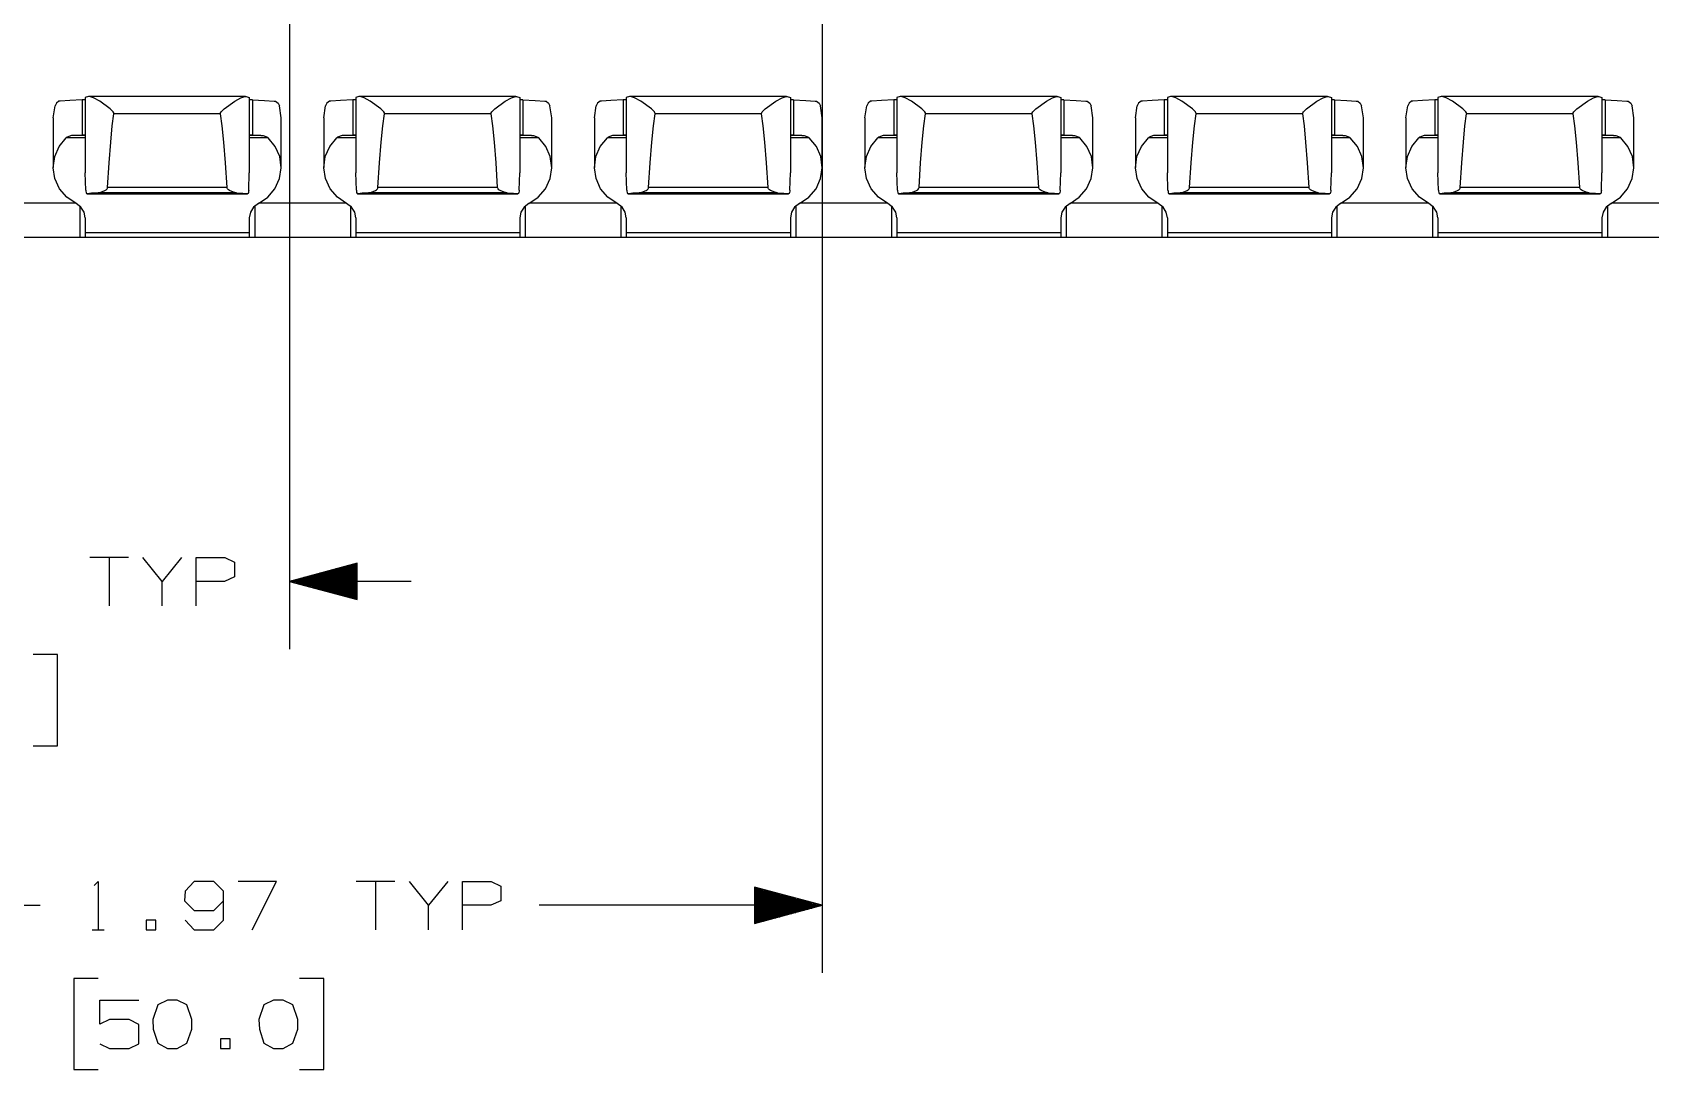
# Model space of a CAD drawing. Extents: x 0.6 to 16.4, y 0.4 to 10.6.
# Drawn here: x 6.154 to 9.144, y 6.255 to 8.172 of the extents above; entities that cross this region are included whole.
import ezdxf

# ---------------------------------------------------------------- set-up
doc = ezdxf.new("R2010")
doc.units = 0
doc.header["$MEASUREMENT"] = 0
doc.layers.add('1', color=7, linetype='Continuous')

msp = doc.modelspace()

# ---------------------------------------------------------------- linework, layer by layer
at = {"layer": '1', "color": 7, "linetype": 'Continuous'}
for p, q in [((6.628855, 8.378513), (6.628855, 7.032114)), ((7.613359, 8.339013), (7.613359, 6.433314)), ((6.222856, 8.04639), (6.205215, 8.045151)), ((6.245588, 8.047158), (6.222856, 8.04639)), ((6.25128, 8.047677), (6.245588, 8.047158)), ((6.245588, 8.047158), (6.245588, 7.982049)), ((6.257197, 8.053547), (6.25128, 8.051786)), ((6.25128, 8.051786), (6.25128, 7.912526)), ((6.259264, 8.053567), (6.257197, 8.053547)), ((6.547391, 8.053618), (6.258319, 8.053618)), ((6.266675, 8.051235), (6.259264, 8.053567)), ((6.278144, 8.044749), (6.266675, 8.051235)), ((6.527566, 8.044749), (6.539034, 8.051235)), ((6.539034, 8.051235), (6.546446, 8.053567)), ((6.546446, 8.053567), (6.548513, 8.053547)), ((6.548513, 8.053547), (6.55443, 8.051786)), ((6.55443, 8.051786), (6.55443, 7.912526)), ((6.560122, 8.047158), (6.55443, 8.047677)), ((6.560122, 8.047158), (6.582854, 8.04639)), ((6.560122, 8.047158), (6.560122, 7.982049)), ((6.582854, 8.04639), (6.600495, 8.045151)), ((6.722856, 8.04639), (6.705215, 8.045151)), ((6.745588, 8.047158), (6.722856, 8.04639)), ((6.75128, 8.047677), (6.745588, 8.047158)), ((6.745588, 8.047158), (6.745588, 7.982049)), ((6.757197, 8.053547), (6.75128, 8.051786)), ((6.75128, 8.051786), (6.75128, 7.912526)), ((6.759264, 8.053567), (6.757197, 8.053547)), ((7.047391, 8.053618), (6.758319, 8.053618)), ((6.766675, 8.051235), (6.759264, 8.053567)), ((6.778144, 8.044749), (6.766675, 8.051235)), ((7.027566, 8.044749), (7.039034, 8.051235)), ((7.039034, 8.051235), (7.046446, 8.053567)), ((7.046446, 8.053567), (7.048513, 8.053547)), ((7.048513, 8.053547), (7.05443, 8.051786)), ((7.05443, 8.051786), (7.05443, 7.912526)), ((7.060122, 8.047158), (7.05443, 8.047677)), ((7.060122, 8.047158), (7.082854, 8.04639)), ((7.060122, 8.047158), (7.060122, 7.982049)), ((7.082854, 8.04639), (7.100495, 8.045151)), ((7.222856, 8.04639), (7.205215, 8.045151)), ((7.245588, 8.047158), (7.222856, 8.04639)), ((7.25128, 8.047677), (7.245588, 8.047158)), ((7.245588, 8.047158), (7.245588, 7.982049)), ((7.257197, 8.053547), (7.25128, 8.051786)), ((7.25128, 8.051786), (7.25128, 7.912526)), ((7.259264, 8.053567), (7.257197, 8.053547)), ((7.547391, 8.053618), (7.258319, 8.053618)), ((7.266675, 8.051235), (7.259264, 8.053567)), ((7.278144, 8.044749), (7.266675, 8.051235)), ((7.527566, 8.044749), (7.539034, 8.051235)), ((7.539034, 8.051235), (7.546446, 8.053567)), ((7.546446, 8.053567), (7.548513, 8.053547)), ((7.548513, 8.053547), (7.55443, 8.051786)), ((7.55443, 8.051786), (7.55443, 7.912526)), ((7.560122, 8.047158), (7.55443, 8.047677)), ((7.560122, 8.047158), (7.582854, 8.04639)), ((7.560122, 8.047158), (7.560122, 7.982049)), ((7.582854, 8.04639), (7.600495, 8.045151)), ((7.722856, 8.04639), (7.705215, 8.045151)), ((7.745588, 8.047158), (7.722856, 8.04639)), ((7.75128, 8.047677), (7.745588, 8.047158)), ((7.745588, 8.047158), (7.745588, 7.982049)), ((7.757197, 8.053547), (7.75128, 8.051786)), ((7.75128, 8.051786), (7.75128, 7.912526)), ((7.759264, 8.053567), (7.757197, 8.053547)), ((8.047391, 8.053618), (7.758319, 8.053618)), ((7.766675, 8.051235), (7.759264, 8.053567)), ((7.778144, 8.044749), (7.766675, 8.051235)), ((8.027566, 8.044749), (8.039035, 8.051235)), ((8.039035, 8.051235), (8.046446, 8.053567)), ((8.046446, 8.053567), (8.048512, 8.053547)), ((8.048512, 8.053547), (8.05443, 8.051786)), ((8.05443, 8.051786), (8.05443, 7.912526)), ((8.060122, 8.047158), (8.05443, 8.047677)), ((8.060122, 8.047158), (8.082854, 8.04639)), ((8.060122, 8.047158), (8.060122, 7.982049)), ((8.082854, 8.04639), (8.100495, 8.045151)), ((8.222857, 8.04639), (8.205215, 8.045151)), ((8.245588, 8.047158), (8.222857, 8.04639)), ((8.25128, 8.047677), (8.245588, 8.047158)), ((8.245588, 8.047158), (8.245588, 7.982049)), ((8.257197, 8.053547), (8.25128, 8.051786)), ((8.25128, 8.051786), (8.25128, 7.912526)), ((8.259264, 8.053567), (8.257197, 8.053547)), ((8.547391, 8.053618), (8.258319, 8.053618)), ((8.266676, 8.051235), (8.259264, 8.053567)), ((8.278144, 8.044749), (8.266676, 8.051235)), ((8.527566, 8.044749), (8.539035, 8.051235)), ((8.539035, 8.051235), (8.546446, 8.053567)), ((8.546446, 8.053567), (8.548512, 8.053547)), ((8.548512, 8.053547), (8.55443, 8.051786)), ((8.55443, 8.051786), (8.55443, 7.912526)), ((8.560122, 8.047158), (8.55443, 8.047677)), ((8.560122, 8.047158), (8.582854, 8.04639)), ((8.560122, 8.047158), (8.560122, 7.982049)), ((8.582854, 8.04639), (8.600495, 8.045151)), ((8.722857, 8.04639), (8.705215, 8.045151)), ((8.745588, 8.047158), (8.722857, 8.04639)), ((8.75128, 8.047677), (8.745588, 8.047158)), ((8.745588, 8.047158), (8.745588, 7.982049)), ((8.757197, 8.053547), (8.75128, 8.051786)), ((8.75128, 8.051786), (8.75128, 7.912526)), ((8.759264, 8.053567), (8.757197, 8.053547)), ((9.047391, 8.053618), (8.758319, 8.053618)), ((8.766676, 8.051235), (8.759264, 8.053567)), ((8.778144, 8.044749), (8.766676, 8.051235)), ((9.027566, 8.044749), (9.039035, 8.051235)), ((9.039035, 8.051235), (9.046446, 8.053567)), ((9.046446, 8.053567), (9.048512, 8.053547)), ((9.048512, 8.053547), (9.05443, 8.051786)), ((9.05443, 8.051786), (9.05443, 7.912526)), ((9.060122, 8.047158), (9.05443, 8.047677)), ((9.060122, 8.047158), (9.082854, 8.04639)), ((9.060122, 8.047158), (9.060122, 7.982049)), ((9.082854, 8.04639), (9.100495, 8.045151)), ((6.192225, 8.01418), (6.195573, 8.036113)), ((6.198058, 8.041248), (6.195573, 8.036113)), ((6.202712, 8.044634), (6.198058, 8.041248)), ((6.205215, 8.045151), (6.202712, 8.044634)), ((6.297583, 8.030701), (6.278144, 8.044749)), ((6.303127, 8.02532), (6.297583, 8.030701)), ((6.301302, 7.999326), (6.304365, 8.021504)), ((6.304165, 8.023487), (6.303127, 8.02532)), ((6.304417, 8.022122), (6.304165, 8.023487)), ((6.304365, 8.021504), (6.304417, 8.022122)), ((6.501346, 8.021504), (6.304365, 8.021504)), ((6.501293, 8.022122), (6.501545, 8.023487)), ((6.501346, 8.021504), (6.501293, 8.022122)), ((6.504407, 7.999326), (6.501346, 8.021504)), ((6.501545, 8.023487), (6.502583, 8.02532)), ((6.502583, 8.02532), (6.508127, 8.030701)), ((6.508127, 8.030701), (6.527566, 8.044749)), ((6.600495, 8.045151), (6.602998, 8.044634)), ((6.602998, 8.044634), (6.607652, 8.041248)), ((6.607652, 8.041248), (6.610137, 8.036113)), ((6.613485, 8.01418), (6.610137, 8.036113)), ((6.692225, 8.01418), (6.695573, 8.036113)), ((6.698058, 8.041248), (6.695573, 8.036113)), ((6.702712, 8.044634), (6.698058, 8.041248)), ((6.705215, 8.045151), (6.702712, 8.044634)), ((6.797583, 8.030701), (6.778144, 8.044749)), ((6.803127, 8.02532), (6.797583, 8.030701)), ((6.801302, 7.999326), (6.804365, 8.021504)), ((6.804165, 8.023487), (6.803127, 8.02532)), ((6.804417, 8.022122), (6.804165, 8.023487)), ((6.804365, 8.021504), (6.804417, 8.022122)), ((7.001346, 8.021504), (6.804365, 8.021504)), ((7.001293, 8.022122), (7.001545, 8.023487)), ((7.001346, 8.021504), (7.001293, 8.022122)), ((7.004407, 7.999326), (7.001346, 8.021504)), ((7.001545, 8.023487), (7.002583, 8.02532)), ((7.002583, 8.02532), (7.008127, 8.030701)), ((7.008127, 8.030701), (7.027566, 8.044749)), ((7.100495, 8.045151), (7.102998, 8.044634)), ((7.102998, 8.044634), (7.107652, 8.041248)), ((7.107652, 8.041248), (7.110137, 8.036113)), ((7.113485, 8.01418), (7.110137, 8.036113)), ((7.192225, 8.01418), (7.195573, 8.036113)), ((7.198058, 8.041248), (7.195573, 8.036113)), ((7.202712, 8.044634), (7.198058, 8.041248)), ((7.205215, 8.045151), (7.202712, 8.044634)), ((7.297583, 8.030701), (7.278144, 8.044749)), ((7.303127, 8.02532), (7.297583, 8.030701)), ((7.301302, 7.999326), (7.304365, 8.021504)), ((7.304165, 8.023487), (7.303127, 8.02532)), ((7.304417, 8.022122), (7.304165, 8.023487)), ((7.304365, 8.021504), (7.304417, 8.022122)), ((7.501346, 8.021504), (7.304365, 8.021504)), ((7.501293, 8.022122), (7.501545, 8.023487)), ((7.501346, 8.021504), (7.501293, 8.022122)), ((7.504407, 7.999326), (7.501346, 8.021504)), ((7.501545, 8.023487), (7.502583, 8.02532)), ((7.502583, 8.02532), (7.508127, 8.030701)), ((7.508127, 8.030701), (7.527566, 8.044749)), ((7.600495, 8.045151), (7.602998, 8.044634)), ((7.602998, 8.044634), (7.607652, 8.041248)), ((7.607652, 8.041248), (7.610137, 8.036113)), ((7.613485, 8.01418), (7.610137, 8.036113)), ((7.692225, 8.01418), (7.695573, 8.036113)), ((7.698058, 8.041248), (7.695573, 8.036113)), ((7.702712, 8.044634), (7.698058, 8.041248)), ((7.705215, 8.045151), (7.702712, 8.044634)), ((7.797583, 8.030701), (7.778144, 8.044749)), ((7.803127, 8.02532), (7.797583, 8.030701)), ((7.801302, 7.999326), (7.804365, 8.021504)), ((7.804165, 8.023487), (7.803127, 8.02532)), ((7.804417, 8.022122), (7.804165, 8.023487)), ((7.804365, 8.021504), (7.804417, 8.022122)), ((8.001346, 8.021504), (7.804365, 8.021504)), ((8.001293, 8.022122), (8.001545, 8.023487)), ((8.001346, 8.021504), (8.001293, 8.022122)), ((8.004408, 7.999326), (8.001346, 8.021504)), ((8.001545, 8.023487), (8.002584, 8.02532)), ((8.002584, 8.02532), (8.008127, 8.030701)), ((8.008127, 8.030701), (8.027566, 8.044749)), ((8.100495, 8.045151), (8.102998, 8.044634)), ((8.102998, 8.044634), (8.107652, 8.041248)), ((8.107652, 8.041248), (8.110137, 8.036113)), ((8.113485, 8.01418), (8.110137, 8.036113)), ((8.192225, 8.01418), (8.195574, 8.036113)), ((8.198058, 8.041248), (8.195574, 8.036113)), ((8.202712, 8.044634), (8.198058, 8.041248)), ((8.205215, 8.045151), (8.202712, 8.044634)), ((8.297583, 8.030701), (8.278144, 8.044749)), ((8.303127, 8.02532), (8.297583, 8.030701)), ((8.301303, 7.999326), (8.304364, 8.021504)), ((8.304165, 8.023487), (8.303127, 8.02532)), ((8.304417, 8.022122), (8.304165, 8.023487)), ((8.304364, 8.021504), (8.304417, 8.022122)), ((8.501346, 8.021504), (8.304364, 8.021504)), ((8.501293, 8.022122), (8.501545, 8.023487)), ((8.501346, 8.021504), (8.501293, 8.022122)), ((8.504408, 7.999326), (8.501346, 8.021504)), ((8.501545, 8.023487), (8.502584, 8.02532)), ((8.502584, 8.02532), (8.508127, 8.030701)), ((8.508127, 8.030701), (8.527566, 8.044749)), ((8.600495, 8.045151), (8.602998, 8.044634)), ((8.602998, 8.044634), (8.607652, 8.041248)), ((8.607652, 8.041248), (8.610137, 8.036113)), ((8.613485, 8.01418), (8.610137, 8.036113)), ((8.692225, 8.01418), (8.695574, 8.036113)), ((8.698058, 8.041248), (8.695574, 8.036113)), ((8.702712, 8.044634), (8.698058, 8.041248)), ((8.705215, 8.045151), (8.702712, 8.044634)), ((8.797583, 8.030701), (8.778144, 8.044749)), ((8.803127, 8.02532), (8.797583, 8.030701)), ((8.801303, 7.999326), (8.804364, 8.021504)), ((8.804165, 8.023487), (8.803127, 8.02532)), ((8.804417, 8.022122), (8.804165, 8.023487)), ((8.804364, 8.021504), (8.804417, 8.022122)), ((9.001346, 8.021504), (8.804364, 8.021504)), ((9.001293, 8.022122), (9.001545, 8.023487)), ((9.001346, 8.021504), (9.001293, 8.022122)), ((9.004408, 7.999326), (9.001346, 8.021504)), ((9.001545, 8.023487), (9.002584, 8.02532)), ((9.002584, 8.02532), (9.008127, 8.030701)), ((9.008127, 8.030701), (9.027566, 8.044749)), ((9.100495, 8.045151), (9.102998, 8.044634)), ((9.102998, 8.044634), (9.107652, 8.041248)), ((9.107652, 8.041248), (9.110137, 8.036113)), ((9.113485, 8.01418), (9.110137, 8.036113)), ((6.192225, 8.014181), (6.192225, 7.922569)), ((6.298267, 7.969142), (6.301302, 7.999326)), ((6.507443, 7.969142), (6.504407, 7.999326)), ((6.613485, 7.922569), (6.613485, 8.014181)), ((6.692225, 8.014181), (6.692225, 7.922569)), ((6.798267, 7.969142), (6.801302, 7.999326)), ((7.007443, 7.969142), (7.004407, 7.999326)), ((7.113485, 7.922569), (7.113485, 8.014181)), ((7.192225, 8.014181), (7.192225, 7.922569)), ((7.298267, 7.969142), (7.301302, 7.999326)), ((7.507443, 7.969142), (7.504407, 7.999326)), ((7.613485, 7.922569), (7.613485, 8.014181)), ((7.692225, 8.014181), (7.692225, 7.922569)), ((7.798267, 7.969142), (7.801302, 7.999326)), ((8.007442, 7.969142), (8.004408, 7.999326)), ((8.113485, 7.922569), (8.113485, 8.014181)), ((8.192225, 8.014181), (8.192225, 7.922569)), ((8.298267, 7.969142), (8.301303, 7.999326)), ((8.507442, 7.969142), (8.504408, 7.999326)), ((8.613485, 7.922569), (8.613485, 8.014181)), ((8.692225, 8.014181), (8.692225, 7.922569)), ((8.798267, 7.969142), (8.801303, 7.999326)), ((9.007442, 7.969142), (9.004408, 7.999326)), ((9.113485, 7.922569), (9.113485, 8.014181)), ((6.194934, 7.942338), (6.203171, 7.961183)), ((6.203171, 7.961183), (6.21631, 7.977073)), ((6.217687, 7.97818), (6.21631, 7.977073)), ((6.251281, 7.977073), (6.21631, 7.977073)), ((6.225871, 7.981216), (6.217687, 7.97818)), ((6.229952, 7.981593), (6.225871, 7.981216)), ((6.245588, 7.982049), (6.229952, 7.981593)), ((6.251284, 7.981593), (6.229952, 7.981593)), ((6.25128, 7.982567), (6.245588, 7.982049)), ((6.295267, 7.931035), (6.298267, 7.969142)), ((6.510444, 7.931035), (6.507443, 7.969142)), ((6.575758, 7.981593), (6.554426, 7.981593)), ((6.589401, 7.977073), (6.554429, 7.977073)), ((6.560122, 7.982049), (6.55443, 7.982567)), ((6.560122, 7.982049), (6.575758, 7.981593)), ((6.575758, 7.981593), (6.579839, 7.981216)), ((6.579839, 7.981216), (6.588023, 7.97818)), ((6.588023, 7.97818), (6.589401, 7.977073)), ((6.602539, 7.961183), (6.589401, 7.977073)), ((6.610776, 7.942338), (6.602539, 7.961183)), ((6.694934, 7.942338), (6.703171, 7.961183)), ((6.703171, 7.961183), (6.71631, 7.977073)), ((6.717687, 7.97818), (6.71631, 7.977073)), ((6.751281, 7.977073), (6.71631, 7.977073)), ((6.725871, 7.981216), (6.717687, 7.97818)), ((6.729952, 7.981593), (6.725871, 7.981216)), ((6.745588, 7.982049), (6.729952, 7.981593)), ((6.751284, 7.981593), (6.729952, 7.981593)), ((6.75128, 7.982567), (6.745588, 7.982049)), ((6.795267, 7.931035), (6.798267, 7.969142)), ((7.010444, 7.931035), (7.007443, 7.969142)), ((7.075758, 7.981593), (7.054426, 7.981593)), ((7.089401, 7.977073), (7.054429, 7.977073)), ((7.060122, 7.982049), (7.05443, 7.982567)), ((7.060122, 7.982049), (7.075758, 7.981593)), ((7.075758, 7.981593), (7.079839, 7.981216)), ((7.079839, 7.981216), (7.088023, 7.97818)), ((7.088023, 7.97818), (7.089401, 7.977073)), ((7.102539, 7.961183), (7.089401, 7.977073)), ((7.110776, 7.942338), (7.102539, 7.961183)), ((7.194934, 7.942338), (7.203171, 7.961183)), ((7.203171, 7.961183), (7.21631, 7.977073)), ((7.217687, 7.97818), (7.21631, 7.977073)), ((7.251281, 7.977073), (7.21631, 7.977073)), ((7.225871, 7.981216), (7.217687, 7.97818)), ((7.229952, 7.981593), (7.225871, 7.981216)), ((7.245588, 7.982049), (7.229952, 7.981593)), ((7.251284, 7.981593), (7.229952, 7.981593)), ((7.25128, 7.982567), (7.245588, 7.982049)), ((7.295267, 7.931035), (7.298267, 7.969142)), ((7.510444, 7.931035), (7.507443, 7.969142)), ((7.575758, 7.981593), (7.554426, 7.981593)), ((7.589401, 7.977073), (7.554429, 7.977073)), ((7.560122, 7.982049), (7.55443, 7.982567)), ((7.560122, 7.982049), (7.575758, 7.981593)), ((7.575758, 7.981593), (7.579839, 7.981216)), ((7.579839, 7.981216), (7.588023, 7.97818)), ((7.588023, 7.97818), (7.589401, 7.977073)), ((7.602539, 7.961183), (7.589401, 7.977073)), ((7.610776, 7.942338), (7.602539, 7.961183)), ((7.694934, 7.942338), (7.703171, 7.961183)), ((7.703171, 7.961183), (7.71631, 7.977073)), ((7.717687, 7.97818), (7.71631, 7.977073)), ((7.751281, 7.977073), (7.71631, 7.977073)), ((7.725871, 7.981216), (7.717687, 7.97818)), ((7.729952, 7.981593), (7.725871, 7.981216)), ((7.745588, 7.982049), (7.729952, 7.981593)), ((7.751284, 7.981593), (7.729952, 7.981593)), ((7.75128, 7.982567), (7.745588, 7.982049)), ((7.795267, 7.931035), (7.798267, 7.969142)), ((8.010444, 7.931035), (8.007442, 7.969142)), ((8.075758, 7.981593), (8.054426, 7.981593)), ((8.0894, 7.977073), (8.054429, 7.977073)), ((8.060122, 7.982049), (8.05443, 7.982567)), ((8.060122, 7.982049), (8.075758, 7.981593)), ((8.075758, 7.981593), (8.07984, 7.981216)), ((8.07984, 7.981216), (8.088023, 7.97818)), ((8.088023, 7.97818), (8.0894, 7.977073)), ((8.102539, 7.961183), (8.0894, 7.977073)), ((8.110776, 7.942338), (8.102539, 7.961183)), ((8.194934, 7.942338), (8.203171, 7.961183)), ((8.203171, 7.961183), (8.21631, 7.977073)), ((8.217688, 7.97818), (8.21631, 7.977073)), ((8.251281, 7.977073), (8.21631, 7.977073)), ((8.225871, 7.981216), (8.217688, 7.97818)), ((8.229953, 7.981593), (8.225871, 7.981216)), ((8.245588, 7.982049), (8.229953, 7.981593)), ((8.251285, 7.981593), (8.229953, 7.981593)), ((8.25128, 7.982567), (8.245588, 7.982049)), ((8.295266, 7.931035), (8.298267, 7.969142)), ((8.510444, 7.931035), (8.507442, 7.969142)), ((8.575758, 7.981593), (8.554426, 7.981593)), ((8.5894, 7.977073), (8.554429, 7.977073)), ((8.560122, 7.982049), (8.55443, 7.982567)), ((8.560122, 7.982049), (8.575758, 7.981593)), ((8.575758, 7.981593), (8.57984, 7.981216)), ((8.57984, 7.981216), (8.588023, 7.97818)), ((8.588023, 7.97818), (8.5894, 7.977073)), ((8.602539, 7.961183), (8.5894, 7.977073)), ((8.610776, 7.942338), (8.602539, 7.961183)), ((8.694934, 7.942338), (8.703171, 7.961183)), ((8.703171, 7.961183), (8.71631, 7.977073)), ((8.717688, 7.97818), (8.71631, 7.977073)), ((8.751281, 7.977073), (8.71631, 7.977073)), ((8.725871, 7.981216), (8.717688, 7.97818)), ((8.729953, 7.981593), (8.725871, 7.981216)), ((8.745588, 7.982049), (8.729953, 7.981593)), ((8.751285, 7.981593), (8.729953, 7.981593)), ((8.75128, 7.982567), (8.745588, 7.982049)), ((8.795266, 7.931035), (8.798267, 7.969142)), ((9.010444, 7.931035), (9.007442, 7.969142)), ((9.075758, 7.981593), (9.054426, 7.981593)), ((9.0894, 7.977073), (9.054429, 7.977073)), ((9.060122, 7.982049), (9.05443, 7.982567)), ((9.060122, 7.982049), (9.075758, 7.981593)), ((9.075758, 7.981593), (9.07984, 7.981216)), ((9.07984, 7.981216), (9.088023, 7.97818)), ((9.088023, 7.97818), (9.0894, 7.977073)), ((9.102539, 7.961183), (9.0894, 7.977073)), ((9.110776, 7.942338), (9.102539, 7.961183)), ((6.192227, 7.921981), (6.194934, 7.942338)), ((6.292308, 7.885103), (6.295267, 7.931035)), ((6.513402, 7.885103), (6.510444, 7.931035)), ((6.613482, 7.921981), (6.610776, 7.942338)), ((6.692227, 7.921981), (6.694934, 7.942338)), ((6.792308, 7.885103), (6.795267, 7.931035)), ((7.013402, 7.885103), (7.010444, 7.931035)), ((7.113482, 7.921981), (7.110776, 7.942338)), ((7.192227, 7.921981), (7.194934, 7.942338)), ((7.292308, 7.885103), (7.295267, 7.931035)), ((7.513402, 7.885103), (7.510444, 7.931035)), ((7.613482, 7.921981), (7.610776, 7.942338)), ((7.692227, 7.921981), (7.694934, 7.942338)), ((7.792308, 7.885103), (7.795267, 7.931035)), ((8.013402, 7.885103), (8.010444, 7.931035)), ((8.113482, 7.921981), (8.110776, 7.942338)), ((8.192227, 7.921981), (8.194934, 7.942338)), ((8.292308, 7.885103), (8.295266, 7.931035)), ((8.513402, 7.885103), (8.510444, 7.931035)), ((8.613482, 7.921981), (8.610776, 7.942338)), ((8.692227, 7.921981), (8.694934, 7.942338)), ((8.792308, 7.885103), (8.795266, 7.931035)), ((9.013402, 7.885103), (9.010444, 7.931035)), ((9.113482, 7.921981), (9.110776, 7.942338)), ((6.195259, 7.90167), (6.192227, 7.921981)), ((6.203797, 7.882956), (6.195259, 7.90167)), ((6.2523, 7.880301), (6.25128, 7.912526)), ((6.55341, 7.880301), (6.55443, 7.912526)), ((6.601913, 7.882956), (6.610451, 7.90167)), ((6.610451, 7.90167), (6.613482, 7.921981)), ((6.695259, 7.90167), (6.692227, 7.921981)), ((6.703797, 7.882956), (6.695259, 7.90167)), ((6.7523, 7.880301), (6.75128, 7.912526)), ((7.05341, 7.880301), (7.05443, 7.912526)), ((7.101913, 7.882956), (7.110451, 7.90167)), ((7.110451, 7.90167), (7.113482, 7.921981)), ((7.195259, 7.90167), (7.192227, 7.921981)), ((7.203797, 7.882956), (7.195259, 7.90167)), ((7.2523, 7.880301), (7.25128, 7.912526)), ((7.55341, 7.880301), (7.55443, 7.912526)), ((7.601913, 7.882956), (7.610451, 7.90167)), ((7.610451, 7.90167), (7.613482, 7.921981)), ((7.695259, 7.90167), (7.692227, 7.921981)), ((7.703797, 7.882956), (7.695259, 7.90167)), ((7.7523, 7.880301), (7.75128, 7.912526)), ((8.05341, 7.880301), (8.05443, 7.912526)), ((8.101912, 7.882956), (8.110451, 7.90167)), ((8.110451, 7.90167), (8.113482, 7.921981)), ((8.195259, 7.90167), (8.192227, 7.921981)), ((8.203797, 7.882956), (8.195259, 7.90167)), ((8.2523, 7.880301), (8.25128, 7.912526)), ((8.55341, 7.880301), (8.55443, 7.912526)), ((8.601912, 7.882956), (8.610451, 7.90167)), ((8.610451, 7.90167), (8.613482, 7.921981)), ((8.695259, 7.90167), (8.692227, 7.921981)), ((8.703797, 7.882956), (8.695259, 7.90167)), ((8.7523, 7.880301), (8.75128, 7.912526)), ((9.05341, 7.880301), (9.05443, 7.912526)), ((9.101912, 7.882956), (9.110451, 7.90167)), ((9.110451, 7.90167), (9.113482, 7.921981)), ((6.217188, 7.867274), (6.203797, 7.882956)), ((6.234407, 7.855823), (6.217188, 7.867274)), ((6.2523, 7.880301), (6.25246, 7.87851)), ((6.25246, 7.87851), (6.252913, 7.876031)), ((6.252913, 7.876031), (6.253632, 7.874363)), ((6.253632, 7.874363), (6.254627, 7.873659)), ((6.254627, 7.873659), (6.255074, 7.873664)), ((6.254834, 7.873642), (6.550877, 7.873642)), ((6.263114, 7.874666), (6.255074, 7.873664)), ((6.550636, 7.873664), (6.255074, 7.873664)), ((6.274944, 7.875476), (6.263114, 7.874666)), ((6.274944, 7.875476), (6.280248, 7.876429)), ((6.530766, 7.875476), (6.274944, 7.875476)), ((6.280248, 7.876429), (6.287721, 7.879705)), ((6.287721, 7.879705), (6.289796, 7.881181)), ((6.289796, 7.881181), (6.291581, 7.883095)), ((6.291581, 7.883095), (6.29215, 7.884259)), ((6.29215, 7.884259), (6.292308, 7.885103)), ((6.513402, 7.885103), (6.292308, 7.885103)), ((6.51356, 7.884259), (6.513402, 7.885103)), ((6.514129, 7.883095), (6.51356, 7.884259)), ((6.515914, 7.881181), (6.514129, 7.883095)), ((6.51799, 7.879705), (6.515914, 7.881181)), ((6.525462, 7.876429), (6.51799, 7.879705)), ((6.530766, 7.875476), (6.525462, 7.876429)), ((6.530766, 7.875476), (6.542595, 7.874666)), ((6.542595, 7.874666), (6.550636, 7.873664)), ((6.551083, 7.873659), (6.550636, 7.873664)), ((6.552078, 7.874363), (6.551083, 7.873659)), ((6.552797, 7.876031), (6.552078, 7.874363)), ((6.55325, 7.87851), (6.552797, 7.876031)), ((6.55341, 7.880301), (6.55325, 7.87851)), ((6.571303, 7.855823), (6.588522, 7.867274)), ((6.588522, 7.867274), (6.601913, 7.882956)), ((6.717188, 7.867274), (6.703797, 7.882956)), ((6.734407, 7.855823), (6.717188, 7.867274)), ((6.7523, 7.880301), (6.75246, 7.87851)), ((6.75246, 7.87851), (6.752913, 7.876031)), ((6.752913, 7.876031), (6.753632, 7.874363)), ((6.753632, 7.874363), (6.754627, 7.873659)), ((6.754627, 7.873659), (6.755074, 7.873664)), ((6.754834, 7.873642), (7.050877, 7.873642)), ((6.763114, 7.874666), (6.755074, 7.873664)), ((7.050636, 7.873664), (6.755074, 7.873664)), ((6.774944, 7.875476), (6.763114, 7.874666)), ((6.774944, 7.875476), (6.780248, 7.876429)), ((7.030766, 7.875476), (6.774944, 7.875476)), ((6.780248, 7.876429), (6.787721, 7.879705)), ((6.787721, 7.879705), (6.789796, 7.881181)), ((6.789796, 7.881181), (6.791581, 7.883095)), ((6.791581, 7.883095), (6.79215, 7.884259)), ((6.79215, 7.884259), (6.792308, 7.885103)), ((7.013402, 7.885103), (6.792308, 7.885103)), ((7.01356, 7.884259), (7.013402, 7.885103)), ((7.014129, 7.883095), (7.01356, 7.884259)), ((7.015914, 7.881181), (7.014129, 7.883095)), ((7.01799, 7.879705), (7.015914, 7.881181)), ((7.025462, 7.876429), (7.01799, 7.879705)), ((7.030766, 7.875476), (7.025462, 7.876429)), ((7.030766, 7.875476), (7.042595, 7.874666)), ((7.042595, 7.874666), (7.050636, 7.873664)), ((7.051083, 7.873659), (7.050636, 7.873664)), ((7.052078, 7.874363), (7.051083, 7.873659)), ((7.052797, 7.876031), (7.052078, 7.874363)), ((7.05325, 7.87851), (7.052797, 7.876031)), ((7.05341, 7.880301), (7.05325, 7.87851)), ((7.071303, 7.855823), (7.088522, 7.867274)), ((7.088522, 7.867274), (7.101913, 7.882956)), ((7.217188, 7.867274), (7.203797, 7.882956)), ((7.234407, 7.855823), (7.217188, 7.867274)), ((7.2523, 7.880301), (7.25246, 7.87851)), ((7.25246, 7.87851), (7.252913, 7.876031)), ((7.252913, 7.876031), (7.253632, 7.874363)), ((7.253632, 7.874363), (7.254627, 7.873659)), ((7.254627, 7.873659), (7.255074, 7.873664)), ((7.254834, 7.873642), (7.550877, 7.873642)), ((7.263114, 7.874666), (7.255074, 7.873664)), ((7.550636, 7.873664), (7.255074, 7.873664)), ((7.274944, 7.875476), (7.263114, 7.874666)), ((7.274944, 7.875476), (7.280248, 7.876429)), ((7.530766, 7.875476), (7.274944, 7.875476)), ((7.280248, 7.876429), (7.287721, 7.879705)), ((7.287721, 7.879705), (7.289796, 7.881181)), ((7.289796, 7.881181), (7.291581, 7.883095)), ((7.291581, 7.883095), (7.29215, 7.884259)), ((7.29215, 7.884259), (7.292308, 7.885103)), ((7.513402, 7.885103), (7.292308, 7.885103)), ((7.51356, 7.884259), (7.513402, 7.885103)), ((7.514129, 7.883095), (7.51356, 7.884259)), ((7.515914, 7.881181), (7.514129, 7.883095)), ((7.51799, 7.879705), (7.515914, 7.881181)), ((7.525462, 7.876429), (7.51799, 7.879705)), ((7.530766, 7.875476), (7.525462, 7.876429)), ((7.530766, 7.875476), (7.542595, 7.874666)), ((7.542595, 7.874666), (7.550636, 7.873664)), ((7.551083, 7.873659), (7.550636, 7.873664)), ((7.552078, 7.874363), (7.551083, 7.873659)), ((7.552797, 7.876031), (7.552078, 7.874363)), ((7.55325, 7.87851), (7.552797, 7.876031)), ((7.55341, 7.880301), (7.55325, 7.87851)), ((7.571303, 7.855823), (7.588522, 7.867274)), ((7.588522, 7.867274), (7.601913, 7.882956)), ((7.717188, 7.867274), (7.703797, 7.882956)), ((7.734407, 7.855823), (7.717188, 7.867274)), ((7.7523, 7.880301), (7.75246, 7.87851)), ((7.75246, 7.87851), (7.752913, 7.876031)), ((7.752913, 7.876031), (7.753632, 7.874363)), ((7.753632, 7.874363), (7.754627, 7.873659)), ((7.754627, 7.873659), (7.755074, 7.873664)), ((7.754834, 7.873642), (8.050877, 7.873642)), ((7.763114, 7.874666), (7.755074, 7.873664)), ((8.050636, 7.873664), (7.755074, 7.873664)), ((7.774944, 7.875476), (7.763114, 7.874666)), ((7.774944, 7.875476), (7.780248, 7.876429)), ((8.030766, 7.875476), (7.774944, 7.875476)), ((7.780248, 7.876429), (7.787721, 7.879705)), ((7.787721, 7.879705), (7.789796, 7.881181)), ((7.789796, 7.881181), (7.791581, 7.883095)), ((7.791581, 7.883095), (7.79215, 7.884259)), ((7.79215, 7.884259), (7.792308, 7.885103)), ((8.013402, 7.885103), (7.792308, 7.885103)), ((8.01356, 7.884259), (8.013402, 7.885103)), ((8.014129, 7.883095), (8.01356, 7.884259)), ((8.015914, 7.881181), (8.014129, 7.883095)), ((8.017989, 7.879705), (8.015914, 7.881181)), ((8.025462, 7.876429), (8.017989, 7.879705)), ((8.030766, 7.875476), (8.025462, 7.876429)), ((8.030766, 7.875476), (8.042596, 7.874666)), ((8.042596, 7.874666), (8.050636, 7.873664)), ((8.051083, 7.873659), (8.050636, 7.873664)), ((8.052078, 7.874363), (8.051083, 7.873659)), ((8.052797, 7.876031), (8.052078, 7.874363)), ((8.05325, 7.87851), (8.052797, 7.876031)), ((8.05341, 7.880301), (8.05325, 7.87851)), ((8.071302, 7.855823), (8.088522, 7.867274)), ((8.088522, 7.867274), (8.101912, 7.882956)), ((8.217188, 7.867274), (8.203797, 7.882956)), ((8.234407, 7.855823), (8.217188, 7.867274)), ((8.2523, 7.880301), (8.25246, 7.87851)), ((8.25246, 7.87851), (8.252913, 7.876031)), ((8.252913, 7.876031), (8.253632, 7.874363)), ((8.253632, 7.874363), (8.254627, 7.873659)), ((8.254627, 7.873659), (8.255074, 7.873664)), ((8.254833, 7.873642), (8.550877, 7.873642)), ((8.263115, 7.874666), (8.255074, 7.873664)), ((8.550636, 7.873664), (8.255074, 7.873664)), ((8.274944, 7.875476), (8.263115, 7.874666)), ((8.274944, 7.875476), (8.280248, 7.876429)), ((8.530766, 7.875476), (8.274944, 7.875476)), ((8.280248, 7.876429), (8.287721, 7.879705)), ((8.287721, 7.879705), (8.289796, 7.881181)), ((8.289796, 7.881181), (8.291581, 7.883095)), ((8.291581, 7.883095), (8.29215, 7.884259)), ((8.29215, 7.884259), (8.292308, 7.885103)), ((8.513402, 7.885103), (8.292308, 7.885103)), ((8.51356, 7.884259), (8.513402, 7.885103)), ((8.514129, 7.883095), (8.51356, 7.884259)), ((8.515914, 7.881181), (8.514129, 7.883095)), ((8.517989, 7.879705), (8.515914, 7.881181)), ((8.525462, 7.876429), (8.517989, 7.879705)), ((8.530766, 7.875476), (8.525462, 7.876429)), ((8.530766, 7.875476), (8.542596, 7.874666)), ((8.542596, 7.874666), (8.550636, 7.873664)), ((8.551083, 7.873659), (8.550636, 7.873664)), ((8.552078, 7.874363), (8.551083, 7.873659)), ((8.552797, 7.876031), (8.552078, 7.874363)), ((8.55325, 7.87851), (8.552797, 7.876031)), ((8.55341, 7.880301), (8.55325, 7.87851)), ((8.571302, 7.855823), (8.588522, 7.867274)), ((8.588522, 7.867274), (8.601912, 7.882956)), ((8.717188, 7.867274), (8.703797, 7.882956)), ((8.734407, 7.855823), (8.717188, 7.867274)), ((8.7523, 7.880301), (8.75246, 7.87851)), ((8.75246, 7.87851), (8.752913, 7.876031)), ((8.752913, 7.876031), (8.753632, 7.874363)), ((8.753632, 7.874363), (8.754627, 7.873659)), ((8.754627, 7.873659), (8.755074, 7.873664)), ((8.754833, 7.873642), (9.050877, 7.873642)), ((8.763115, 7.874666), (8.755074, 7.873664)), ((9.050636, 7.873664), (8.755074, 7.873664)), ((8.774944, 7.875476), (8.763115, 7.874666)), ((8.774944, 7.875476), (8.780248, 7.876429)), ((9.030766, 7.875476), (8.774944, 7.875476)), ((8.780248, 7.876429), (8.787721, 7.879705)), ((8.787721, 7.879705), (8.789796, 7.881181)), ((8.789796, 7.881181), (8.791581, 7.883095)), ((8.791581, 7.883095), (8.79215, 7.884259)), ((8.79215, 7.884259), (8.792308, 7.885103)), ((9.013402, 7.885103), (8.792308, 7.885103)), ((9.01356, 7.884259), (9.013402, 7.885103)), ((9.014129, 7.883095), (9.01356, 7.884259)), ((9.015914, 7.881181), (9.014129, 7.883095)), ((9.017989, 7.879705), (9.015914, 7.881181)), ((9.025462, 7.876429), (9.017989, 7.879705)), ((9.030766, 7.875476), (9.025462, 7.876429)), ((9.030766, 7.875476), (9.042596, 7.874666)), ((9.042596, 7.874666), (9.050636, 7.873664)), ((9.051083, 7.873659), (9.050636, 7.873664)), ((9.052078, 7.874363), (9.051083, 7.873659)), ((9.052797, 7.876031), (9.052078, 7.874363)), ((9.05325, 7.87851), (9.052797, 7.876031)), ((9.05341, 7.880301), (9.05325, 7.87851)), ((9.071302, 7.855823), (9.088522, 7.867274)), ((9.088522, 7.867274), (9.101912, 7.882956)), ((6.233612, 7.856211), (6.072098, 7.856211)), ((6.23348, 7.856325), (6.072355, 7.856325)), ((6.243328, 7.84926), (6.234407, 7.855823)), ((6.24128, 7.851254), (6.24128, 7.793058)), ((6.249221, 7.839934), (6.243328, 7.84926)), ((6.25128, 7.829124), (6.249221, 7.839934)), ((6.556489, 7.839934), (6.55443, 7.829124)), ((6.562383, 7.84926), (6.556489, 7.839934)), ((6.571303, 7.855823), (6.562383, 7.84926)), ((6.56443, 7.851254), (6.56443, 7.793058)), ((6.733612, 7.856211), (6.572098, 7.856211)), ((6.73348, 7.856325), (6.572355, 7.856325)), ((6.743328, 7.84926), (6.734407, 7.855823)), ((6.74128, 7.851254), (6.74128, 7.793058)), ((6.749221, 7.839934), (6.743328, 7.84926)), ((6.75128, 7.829124), (6.749221, 7.839934)), ((7.056489, 7.839934), (7.05443, 7.829124)), ((7.062383, 7.84926), (7.056489, 7.839934)), ((7.071303, 7.855823), (7.062383, 7.84926)), ((7.06443, 7.851254), (7.06443, 7.793058)), ((7.233612, 7.856211), (7.072098, 7.856211)), ((7.23348, 7.856325), (7.072355, 7.856325)), ((7.243328, 7.84926), (7.234407, 7.855823)), ((7.24128, 7.851254), (7.24128, 7.793058)), ((7.249221, 7.839934), (7.243328, 7.84926)), ((7.25128, 7.829124), (7.249221, 7.839934)), ((7.556489, 7.839934), (7.55443, 7.829124)), ((7.562383, 7.84926), (7.556489, 7.839934)), ((7.571303, 7.855823), (7.562383, 7.84926)), ((7.56443, 7.851254), (7.56443, 7.793058)), ((7.733612, 7.856211), (7.572098, 7.856211)), ((7.73348, 7.856325), (7.572355, 7.856325)), ((7.743328, 7.84926), (7.734407, 7.855823)), ((7.74128, 7.851254), (7.74128, 7.793058)), ((7.749221, 7.839934), (7.743328, 7.84926)), ((7.75128, 7.829124), (7.749221, 7.839934)), ((8.056489, 7.839934), (8.05443, 7.829124)), ((8.062383, 7.84926), (8.056489, 7.839934)), ((8.071302, 7.855823), (8.062383, 7.84926)), ((8.06443, 7.851254), (8.06443, 7.793058)), ((8.233612, 7.856211), (8.072098, 7.856211)), ((8.23348, 7.856325), (8.072355, 7.856325)), ((8.243327, 7.84926), (8.234407, 7.855823)), ((8.241281, 7.851254), (8.241281, 7.793058)), ((8.249222, 7.839934), (8.243327, 7.84926)), ((8.25128, 7.829124), (8.249222, 7.839934)), ((8.556489, 7.839934), (8.55443, 7.829124)), ((8.562383, 7.84926), (8.556489, 7.839934)), ((8.571302, 7.855823), (8.562383, 7.84926)), ((8.56443, 7.851254), (8.56443, 7.793058)), ((8.733612, 7.856211), (8.572098, 7.856211)), ((8.73348, 7.856325), (8.572355, 7.856325)), ((8.743327, 7.84926), (8.734407, 7.855823)), ((8.741281, 7.851254), (8.741281, 7.793058)), ((8.749222, 7.839934), (8.743327, 7.84926)), ((8.75128, 7.829124), (8.749222, 7.839934)), ((9.056489, 7.839934), (9.05443, 7.829124)), ((9.062383, 7.84926), (9.056489, 7.839934)), ((9.071302, 7.855823), (9.062383, 7.84926)), ((9.06443, 7.851254), (9.06443, 7.793058)), ((9.233612, 7.856211), (9.072098, 7.856211)), ((9.233355, 7.856325), (9.072355, 7.856325)), ((6.25128, 7.829124), (6.25128, 7.801813)), ((6.55443, 7.829124), (6.55443, 7.801813)), ((6.75128, 7.829124), (6.75128, 7.801813)), ((7.05443, 7.829124), (7.05443, 7.801813)), ((7.25128, 7.829124), (7.25128, 7.801813)), ((7.55443, 7.829124), (7.55443, 7.801813)), ((7.75128, 7.829124), (7.75128, 7.801813)), ((8.05443, 7.829124), (8.05443, 7.801813)), ((8.25128, 7.829124), (8.25128, 7.801813)), ((8.55443, 7.829124), (8.55443, 7.801813)), ((8.75128, 7.829124), (8.75128, 7.801813)), ((9.05443, 7.829124), (9.05443, 7.801813)), ((6.24128, 7.793058), (6.06443, 7.793058)), ((6.248351, 7.793057), (6.24128, 7.793058)), ((6.25128, 7.793055), (6.248351, 7.793057)), ((6.55443, 7.801813), (6.25128, 7.801813)), ((6.25128, 7.801813), (6.25128, 7.795067)), ((6.25128, 7.795067), (6.25128, 7.792702)), ((6.55443, 7.792702), (6.25128, 7.792702)), ((6.55443, 7.801813), (6.55443, 7.795067)), ((6.55443, 7.795067), (6.55443, 7.792702)), ((6.557359, 7.793057), (6.55443, 7.793055)), ((6.56443, 7.793058), (6.557359, 7.793057)), ((6.74128, 7.793058), (6.56443, 7.793058)), ((6.748351, 7.793057), (6.74128, 7.793058)), ((6.75128, 7.793055), (6.748351, 7.793057)), ((7.05443, 7.801813), (6.75128, 7.801813)), ((6.75128, 7.801813), (6.75128, 7.795067)), ((6.75128, 7.795067), (6.75128, 7.792702)), ((7.05443, 7.792702), (6.75128, 7.792702)), ((7.05443, 7.801813), (7.05443, 7.795067)), ((7.05443, 7.795067), (7.05443, 7.792702)), ((7.057359, 7.793057), (7.05443, 7.793055)), ((7.06443, 7.793058), (7.057359, 7.793057)), ((7.24128, 7.793058), (7.06443, 7.793058)), ((7.248351, 7.793057), (7.24128, 7.793058)), ((7.25128, 7.793055), (7.248351, 7.793057)), ((7.55443, 7.801813), (7.25128, 7.801813)), ((7.25128, 7.801813), (7.25128, 7.795067)), ((7.25128, 7.795067), (7.25128, 7.792702)), ((7.55443, 7.792702), (7.25128, 7.792702)), ((7.55443, 7.801813), (7.55443, 7.795067)), ((7.55443, 7.795067), (7.55443, 7.792702)), ((7.557359, 7.793057), (7.55443, 7.793055)), ((7.56443, 7.793058), (7.557359, 7.793057)), ((7.74128, 7.793058), (7.56443, 7.793058)), ((7.748351, 7.793057), (7.74128, 7.793058)), ((7.75128, 7.793055), (7.748351, 7.793057)), ((8.05443, 7.801813), (7.75128, 7.801813)), ((7.75128, 7.801813), (7.75128, 7.795067)), ((7.75128, 7.795067), (7.75128, 7.792702)), ((8.05443, 7.792702), (7.75128, 7.792702)), ((8.05443, 7.801813), (8.05443, 7.795067)), ((8.05443, 7.795067), (8.05443, 7.792702)), ((8.057359, 7.793057), (8.05443, 7.793055)), ((8.06443, 7.793058), (8.057359, 7.793057)), ((8.241281, 7.793058), (8.06443, 7.793058)), ((8.248351, 7.793057), (8.241281, 7.793058)), ((8.25128, 7.793055), (8.248351, 7.793057)), ((8.55443, 7.801813), (8.25128, 7.801813)), ((8.25128, 7.801813), (8.25128, 7.795067)), ((8.25128, 7.795067), (8.25128, 7.792702)), ((8.55443, 7.792702), (8.25128, 7.792702)), ((8.55443, 7.801813), (8.55443, 7.795067)), ((8.55443, 7.795067), (8.55443, 7.792702)), ((8.557359, 7.793057), (8.55443, 7.793055)), ((8.56443, 7.793058), (8.557359, 7.793057)), ((8.741281, 7.793058), (8.56443, 7.793058)), ((8.748351, 7.793057), (8.741281, 7.793058)), ((8.75128, 7.793055), (8.748351, 7.793057)), ((9.05443, 7.801813), (8.75128, 7.801813)), ((8.75128, 7.801813), (8.75128, 7.795067)), ((8.75128, 7.795067), (8.75128, 7.792702)), ((9.05443, 7.792702), (8.75128, 7.792702)), ((9.05443, 7.801813), (9.05443, 7.795067)), ((9.05443, 7.795067), (9.05443, 7.792702)), ((9.057359, 7.793057), (9.05443, 7.793055)), ((9.06443, 7.793058), (9.057359, 7.793057)), ((9.241281, 7.793058), (9.06443, 7.793058)), ((6.331199, 7.201176), (6.259949, 7.201176)), ((6.295574, 7.201176), (6.295574, 7.112113)), ((6.393636, 7.157114), (6.358011, 7.201176)), ((6.429261, 7.201176), (6.393636, 7.157114)), ((6.456074, 7.112113), (6.456074, 7.201176)), ((6.456074, 7.201176), (6.509511, 7.201176)), ((6.509511, 7.201176), (6.527324, 7.192739)), ((6.527324, 7.192739), (6.527324, 7.165551)), ((6.753855, 7.190607), (6.628855, 7.157114)), ((6.753855, 7.180113), (6.714692, 7.180113)), ((6.753855, 7.182114), (6.722157, 7.182114)), ((6.753855, 7.184114), (6.72962, 7.184114)), ((6.753855, 7.186113), (6.737084, 7.186113)), ((6.753855, 7.188114), (6.744549, 7.188114)), ((6.753855, 7.190114), (6.752013, 7.190114)), ((6.753855, 7.190114), (6.752013, 7.190114)), ((6.753855, 7.12362), (6.753855, 7.190607)), ((6.393636, 7.112113), (6.393636, 7.157114)), ((6.508574, 7.157114), (6.456074, 7.157114)), ((6.527324, 7.165551), (6.508574, 7.157114)), ((6.853855, 7.157114), (6.628855, 7.157114)), ((6.628855, 7.157114), (6.753855, 7.12362)), ((6.753855, 7.158113), (6.632587, 7.158113)), ((6.753855, 7.156114), (6.632587, 7.156114)), ((6.753855, 7.160113), (6.640051, 7.160113)), ((6.753855, 7.154113), (6.640051, 7.154113)), ((6.753855, 7.162114), (6.647515, 7.162114)), ((6.753855, 7.152113), (6.647515, 7.152113)), ((6.753855, 7.164114), (6.654979, 7.164114)), ((6.753855, 7.150114), (6.654979, 7.150114)), ((6.753855, 7.166113), (6.662444, 7.166113)), ((6.753855, 7.168113), (6.669908, 7.168113)), ((6.753855, 7.170114), (6.677372, 7.170114)), ((6.753855, 7.172113), (6.684836, 7.172113)), ((6.753855, 7.174113), (6.6923, 7.174113)), ((6.753855, 7.176114), (6.699764, 7.176114)), ((6.753855, 7.178113), (6.707228, 7.178113)), ((6.753855, 7.148113), (6.662444, 7.148113)), ((6.753855, 7.146113), (6.669908, 7.146113)), ((6.753855, 7.144114), (6.677372, 7.144114)), ((6.753855, 7.142114), (6.684836, 7.142114)), ((6.753855, 7.140113), (6.6923, 7.140113)), ((6.753855, 7.138113), (6.699764, 7.138113)), ((6.753855, 7.136114), (6.707228, 7.136114)), ((6.753855, 7.134113), (6.714692, 7.134113)), ((6.753855, 7.132113), (6.722157, 7.132113)), ((6.753855, 7.130114), (6.72962, 7.130114)), ((6.753855, 7.128113), (6.737084, 7.128113)), ((6.753855, 7.126113), (6.744549, 7.126113)), ((6.753855, 7.124114), (6.752013, 7.124114)), ((6.753855, 7.124114), (6.752013, 7.124114)), ((6.199949, 7.022113), (6.154949, 7.022113)), ((6.199949, 6.853364), (6.199949, 7.022113)), ((6.154949, 6.853364), (6.199949, 6.853364)), ((6.267701, 6.594877), (6.275201, 6.602376)), ((6.275201, 6.602376), (6.275201, 6.513314)), ((6.435701, 6.584564), (6.434763, 6.566751)), ((6.452576, 6.602376), (6.435701, 6.584564)), ((6.489138, 6.602376), (6.452576, 6.602376)), ((6.506951, 6.584564), (6.489138, 6.602376)), ((6.506951, 6.531126), (6.506951, 6.584564)), ((6.605013, 6.602376), (6.533763, 6.602376)), ((6.560013, 6.513314), (6.605013, 6.602376)), ((6.823451, 6.602376), (6.752201, 6.602376)), ((6.787826, 6.602376), (6.787826, 6.513314)), ((6.885888, 6.558314), (6.850263, 6.602376)), ((6.921513, 6.602376), (6.885888, 6.558314)), ((6.948326, 6.513314), (6.948326, 6.602376)), ((6.948326, 6.602376), (7.001763, 6.602376)), ((7.001763, 6.602376), (7.019576, 6.593939)), ((7.019576, 6.593939), (7.019576, 6.566751)), ((7.613359, 6.558314), (7.488359, 6.591808)), ((7.488359, 6.591808), (7.488359, 6.52482)), ((7.488359, 6.591314), (7.490201, 6.591314)), ((7.488359, 6.591314), (7.490201, 6.591314)), ((7.488359, 6.589314), (7.497665, 6.589314)), ((7.488359, 6.587314), (7.505129, 6.587314)), ((7.488359, 6.585314), (7.512594, 6.585314)), ((7.488359, 6.583314), (7.520058, 6.583314)), ((7.488359, 6.581314), (7.527522, 6.581314)), ((5.644855, 6.558314), (6.167701, 6.558314)), ((6.434763, 6.566751), (6.452576, 6.548939)), ((6.489138, 6.548939), (6.506951, 6.566751)), ((6.885888, 6.513314), (6.885888, 6.558314)), ((7.000826, 6.558314), (6.948326, 6.558314)), ((7.019576, 6.566751), (7.000826, 6.558314)), ((7.613359, 6.558314), (7.090513, 6.558314)), ((7.488359, 6.579314), (7.534986, 6.579314)), ((7.488359, 6.577314), (7.54245, 6.577314)), ((7.488359, 6.575314), (7.549914, 6.575314)), ((7.488359, 6.573314), (7.557378, 6.573314)), ((7.488359, 6.571314), (7.564842, 6.571314)), ((7.488359, 6.569314), (7.572307, 6.569314)), ((7.488359, 6.567314), (7.579771, 6.567314)), ((7.488359, 6.565314), (7.587234, 6.565314)), ((7.488359, 6.563314), (7.594699, 6.563314)), ((7.488359, 6.561314), (7.602163, 6.561314)), ((7.488359, 6.559314), (7.609627, 6.559314)), ((7.488359, 6.52482), (7.613359, 6.558314)), ((7.488359, 6.557314), (7.609627, 6.557314)), ((7.488359, 6.555314), (7.602163, 6.555314)), ((7.488359, 6.553314), (7.594699, 6.553314)), ((7.488359, 6.551314), (7.587234, 6.551314)), ((6.381701, 6.531126), (6.363888, 6.531126)), ((6.363888, 6.531126), (6.363888, 6.513314)), ((6.381701, 6.513314), (6.381701, 6.531126)), ((6.435701, 6.531126), (6.452576, 6.513314)), ((6.452576, 6.548939), (6.489138, 6.548939)), ((6.489138, 6.513314), (6.506951, 6.531126)), ((7.488359, 6.549314), (7.579771, 6.549314)), ((7.488359, 6.547314), (7.572307, 6.547314)), ((7.488359, 6.545314), (7.564842, 6.545314)), ((7.488359, 6.543314), (7.557378, 6.543314)), ((7.488359, 6.541314), (7.549914, 6.541314)), ((7.488359, 6.539314), (7.54245, 6.539314)), ((7.488359, 6.537314), (7.534986, 6.537314)), ((7.488359, 6.535314), (7.527522, 6.535314)), ((7.488359, 6.533314), (7.520058, 6.533314)), ((7.488359, 6.531314), (7.512594, 6.531314)), ((7.488359, 6.529314), (7.505129, 6.529314)), ((7.488359, 6.527314), (7.497665, 6.527314)), ((7.488359, 6.525314), (7.490201, 6.525314)), ((7.488359, 6.525314), (7.490201, 6.525314)), ((6.263951, 6.513314), (6.286451, 6.513314)), ((6.363888, 6.513314), (6.381701, 6.513314)), ((6.452576, 6.513314), (6.489138, 6.513314)), ((6.275201, 6.423314), (6.230201, 6.423314)), ((6.230201, 6.423314), (6.230201, 6.254564)), ((6.692201, 6.423314), (6.647201, 6.423314)), ((6.692201, 6.254564), (6.692201, 6.423314)), ((6.278013, 6.338939), (6.278013, 6.383002)), ((6.278013, 6.383002), (6.350201, 6.383002)), ((6.385451, 6.374564), (6.376076, 6.347376)), ((6.403263, 6.383002), (6.385451, 6.374564)), ((6.421076, 6.383002), (6.403263, 6.383002)), ((6.438888, 6.374564), (6.421076, 6.383002)), ((6.448263, 6.347376), (6.438888, 6.374564)), ((6.581576, 6.374564), (6.572201, 6.347376)), ((6.599388, 6.383002), (6.581576, 6.374564)), ((6.617201, 6.383002), (6.599388, 6.383002)), ((6.635013, 6.374564), (6.617201, 6.383002)), ((6.644388, 6.347376), (6.635013, 6.374564)), ((6.295826, 6.347376), (6.278013, 6.338939)), ((6.332388, 6.347376), (6.295826, 6.347376)), ((6.350201, 6.338002), (6.332388, 6.347376)), ((6.376076, 6.347376), (6.377013, 6.329564)), ((6.448263, 6.329564), (6.448263, 6.347376)), ((6.572201, 6.347376), (6.573138, 6.329564)), ((6.644388, 6.329564), (6.644388, 6.347376)), ((6.350201, 6.302377), (6.350201, 6.338002)), ((6.377013, 6.329564), (6.385451, 6.303314)), ((6.438888, 6.303314), (6.448263, 6.329564)), ((6.519138, 6.311751), (6.501326, 6.311751)), ((6.501326, 6.311751), (6.501326, 6.293939)), ((6.519138, 6.293939), (6.519138, 6.311751)), ((6.573138, 6.329564), (6.581576, 6.303314)), ((6.635013, 6.303314), (6.644388, 6.329564)), ((6.278013, 6.302377), (6.295826, 6.293939)), ((6.295826, 6.293939), (6.332388, 6.293939)), ((6.332388, 6.293939), (6.350201, 6.302377)), ((6.385451, 6.303314), (6.403263, 6.293939)), ((6.403263, 6.293939), (6.421076, 6.293939)), ((6.421076, 6.293939), (6.438888, 6.303314)), ((6.501326, 6.293939), (6.519138, 6.293939)), ((6.581576, 6.303314), (6.599388, 6.293939)), ((6.599388, 6.293939), (6.617201, 6.293939)), ((6.617201, 6.293939), (6.635013, 6.303314)), ((6.230201, 6.254564), (6.275201, 6.254564)), ((6.647201, 6.254564), (6.692201, 6.254564))]:
    msp.add_line(p, q, dxfattribs=at)

doc.saveas('drawing.dxf')
